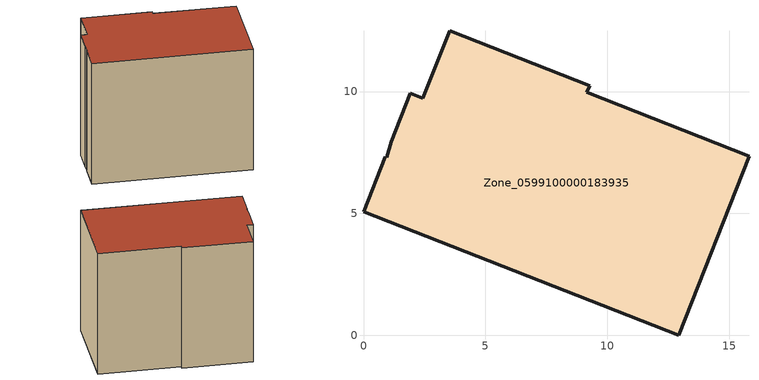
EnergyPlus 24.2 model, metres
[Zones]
Zone_0599100000183935
 floor ground (C_G): 2.43,9.72 3.53,12.5 9.27,10.24 9.16,9.97 15.81,7.35 12.92,0 0,5.08 0.89,7.33 0.94,7.31 1.13,7.95 1.91,9.92 z0
 wall outside (C_F): 9.16,9.97 9.27,10.24 3.53,12.5 2.43,9.72 1.91,9.92 1.13,7.95 0.94,7.31 0.89,7.33 0,5.08 12.92,0 15.81,7.35 9.16,9.97 z0:11.52
 roof outside (C_R): 0.89,7.33 0,5.08 12.92,0 15.81,7.35 9.16,9.97 9.27,10.24 3.53,12.5 2.43,9.72 1.91,9.92 1.13,7.95 0.94,7.31 z11.52
[BUILDING]
Pand.0599100000183935: North Axis=0; Terrain=City; Loads Convergence Tolerance Value=0.04; Temperature Convergence Tolerance Value=0.4; Solar Distribution=FullExterior; Maximum Number of Warmup Days=25; Minimum Number of Warmup Days=1
[Site:Location]
Rotterdam.The.Hague.AP_ZH_NLD Design_Conditions: Latitude=51.96; Longitude=4.45; Time Zone=1; Elevation=-4.5
[SITE:GROUNDTEMPERATURE:BUILDINGSURFACE]
18, 18, 18, 18, 18, 18, 18, 18, 18, 18, 18, 18
[MATERIAL] Thermal Absorptance=0.9; Solar Absorptance=0.7; Visible Absorptance=0.7
Name | Roughness | Thickness | Conductivity | Density | Specific Heat
G.TC.1946 | MediumSmooth | 0.15 | 1 | 540 | 1210
F.TC.1946 | Rough | 0.3 | 0.857143 | 1920 | 840
R.TC.1946 | MediumRough | 0.2 | 0.909091 | 1500 | 1000
[CONSTRUCTION]
C_G: G.TC.1946
C_F: F.TC.1946
C_R: R.TC.1946
[ZONE]
Zone_0599100000183935: Type=1; Multiplier=1; Ceiling Height=Autocalculate; Volume=Autocalculate; Floor Area=autocalculate; Part of Total Floor Area=Yes
[ZONEINFILTRATION:DESIGNFLOWRATE]
Infil_Zone_0599100000183935: Zone or ZoneList or Space or SpaceList=Zone_0599100000183935; Schedule=AlwaysOn; Design Flow Rate Calculation Method=Flow/Area; Flow Rate per Floor Area=0.003; Constant Term Coefficient=1; Temperature Term Coefficient=0; Velocity Term Coefficient=0; Velocity Squared Term Coefficient=0
[HVACTEMPLATE:ZONE:IDEALLOADSAIRSYSTEM]
Zone_0599100000183935: Maximum Heating Supply Air Temperature=50; Minimum Cooling Supply Air Temperature=13; Maximum Heating Supply Air Humidity Ratio=0.0156; Minimum Cooling Supply Air Humidity Ratio=0.0077; Heating Limit=NoLimit; Cooling Limit=NoLimit; Dehumidification Control Type=ConstantSensibleHeatRatio; Cooling Sensible Heat Ratio=0.7; Dehumidification Setpoint=60; Humidification Control Type=None; Humidification Setpoint=30; Outdoor Air Method=None; Outdoor Air Flow Rate per Person=0.00944; Outdoor Air Flow Rate per Zone Floor Area=0; Outdoor Air Flow Rate per Zone=0; Demand Controlled Ventilation Type=None; Outdoor Air Economizer Type=NoEconomizer; Heat Recovery Type=None; Sensible Heat Recovery Effectiveness=0.7; Latent Heat Recovery Effectiveness=0.65
[ZONECONTROL:THERMOSTAT]
ThermostatControl_Zone_0599100000183935: Zone or ZoneList=Zone_0599100000183935; Control Type Schedule=DualSetpointControlType; Control 1=Thermostat_Zone_0599100000183935; Temperature Difference Between Cutout And Setpoint=0
[THERMOSTATSETPOINT:DUALSETPOINT]
Thermostat_Zone_0599100000183935: Heating Setpoint Temperature Schedule=HeatingSetpoint_Zone_0599100000183935; Cooling Setpoint Temperature Schedule=CoolingSetpoint_Zone_0599100000183935
[SCHEDULE:COMPACT]
HeatingSetpoint_Zone_0599100000183935: Through: 12/31, For: AllDays, Until: 24:00, 21
CoolingSetpoint_Zone_0599100000183935: Through: 12/31, For: AllDays, Until: 24:00, 24
DualSetpointControlType: Through: 12/31, For: AllDays, Until: 24:00, 4
AlwaysOn: Through: 12/31, For: AllDays, Until: 24:00, 1
